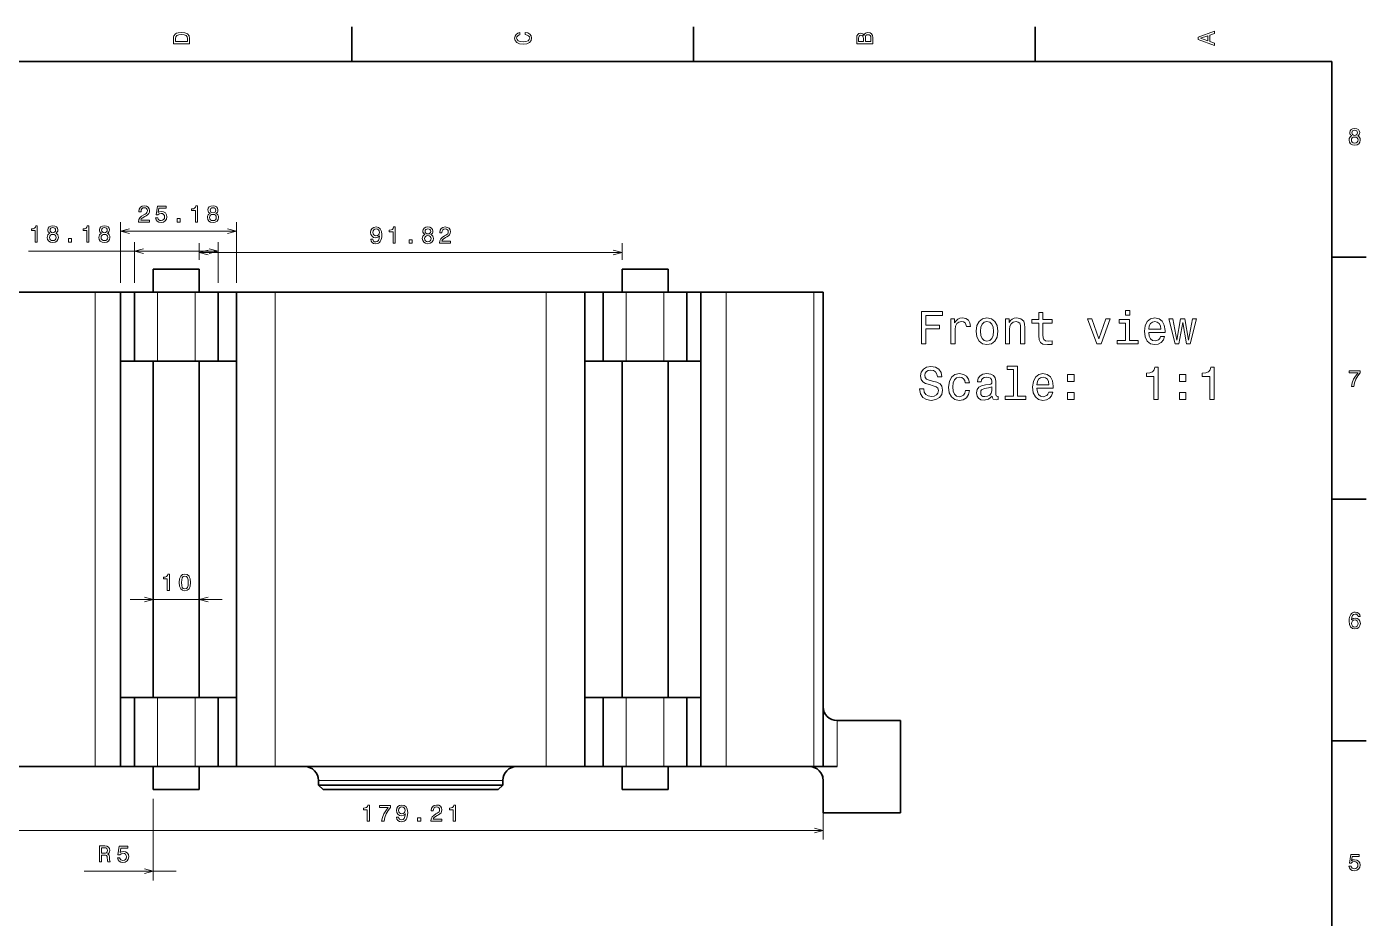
# Model space of a CAD drawing. Extents: x 0 to 594, y 0 to 420.
# Drawn here: x 300.6 to 591.5, y 224 to 417.5 of the extents above; entities that cross this region are included whole.
import ezdxf

# ---------------------------------------------------------------- set-up
doc = ezdxf.new("R2010")
doc.units = 0

msp = doc.modelspace()

# ---------------------------------------------------------------- linework, layer by layer
at = {"color": 7, "lineweight": 35, "ltscale": 0.1875}
for p, q in [((371.2, 410), (371.2, 417.5)), ((445.4, 410), (445.4, 417.5)), ((519.6, 410), (519.6, 417.5)), ((584, 367.5), (591.5, 367.5)), ((584, 315), (591.5, 315)), ((584, 262.5), (591.5, 262.5))]:
    msp.add_line(p, q, dxfattribs=at)
at = {"color": 7, "lineweight": 35}
for p, q in [((584, 410), (10, 410)), ((584, 10), (584, 410)), ((320.95, 256.91), (320.95, 359.91)), ((346.13, 359.91), (346.13, 256.91)), ((354.49, 359.91), (413.41, 359.91)), ((421.77, 256.91), (421.77, 359.91)), ((446.95, 359.91), (446.95, 256.91)), ((473.56, 256.91), (473.56, 359.91)), ((328.04, 344.91), (328.04, 271.91)), ((338.04, 344.91), (338.04, 271.91)), ((429.86, 344.91), (429.86, 271.91)), ((439.86, 344.91), (439.86, 271.91)), ((490.36, 266.91), (490.36, 246.91)), ((354.49, 256.91), (413.41, 256.91)), ((363.95, 252.91), (403.95, 252.91)), ((364.95, 251.91), (402.95, 251.91))]:
    msp.add_line(p, q, dxfattribs=at)
at = {"color": 7, "lineweight": 13, "ltscale": 0.330203}
for p, q in [((320.95, 361.91), (320.95, 375.12)), ((346.13, 361.91), (346.13, 375.12))]:
    msp.add_line(p, q, dxfattribs=at)
at = {"color": 7, "lineweight": 13}
for p, q in [((320.95, 373.12), (346.13, 373.12)), ((300.97, 368.78), (342.13, 368.78)), ((338.04, 368.52), (429.86, 368.52)), ((315.43, 256.91), (315.43, 359.91)), ((354.49, 359.91), (354.49, 256.91)), ((413.41, 256.91), (413.41, 359.91)), ((452.48, 359.91), (452.48, 256.91)), ((471.51, 256.91), (471.51, 359.91)), ((323.04, 293.17), (343.04, 293.17)), ((363.95, 253.91), (403.95, 253.91)), ((294.35, 243.06), (473.56, 243.06)), ((333.04, 234.21), (313.04, 234.21))]:
    msp.add_line(p, q, dxfattribs=at)
at = {"color": 7, "lineweight": 13, "ltscale": 0.221797}
for p, q in [((323.95, 361.91), (323.95, 370.78)), ((342.13, 361.91), (342.13, 370.78))]:
    msp.add_line(p, q, dxfattribs=at)
at = {"color": 7, "lineweight": 13, "ltscale": 0.090292}
for p, q in [((338.04, 366.91), (338.04, 370.52)), ((429.86, 366.91), (429.86, 370.52))]:
    msp.add_line(p, q, dxfattribs=at)
at = {"color": 7, "lineweight": 35, "ltscale": 0.25}
for p, q in [((328.04, 364.91), (338.04, 364.91)), ((429.86, 364.91), (439.86, 364.91)), ((328.04, 251.91), (338.04, 251.91)), ((429.86, 251.91), (439.86, 251.91))]:
    msp.add_line(p, q, dxfattribs=at)
at = {"color": 7, "lineweight": 35, "ltscale": 0.125}
for p, q in [((328.04, 364.91), (328.04, 359.91)), ((338.04, 364.91), (338.04, 359.91)), ((429.86, 364.91), (429.86, 359.91)), ((439.86, 364.91), (439.86, 359.91)), ((323.95, 359.91), (328.95, 359.91)), ((337.13, 359.91), (342.13, 359.91)), ((425.77, 359.91), (430.77, 359.91)), ((438.95, 359.91), (443.95, 359.91)), ((323.95, 344.91), (328.95, 344.91)), ((337.13, 344.91), (342.13, 344.91)), ((425.77, 344.91), (430.77, 344.91)), ((438.95, 344.91), (443.95, 344.91)), ((323.95, 271.91), (328.95, 271.91)), ((337.13, 271.91), (342.13, 271.91)), ((425.77, 271.91), (430.77, 271.91)), ((438.95, 271.91), (443.95, 271.91)), ((323.95, 256.91), (328.95, 256.91)), ((328.04, 256.91), (328.04, 251.91)), ((337.13, 256.91), (342.13, 256.91)), ((338.04, 256.91), (338.04, 251.91)), ((425.77, 256.91), (430.77, 256.91)), ((429.86, 256.91), (429.86, 251.91)), ((438.95, 256.91), (443.95, 256.91)), ((439.86, 256.91), (439.86, 251.91))]:
    msp.add_line(p, q, dxfattribs=at)
at = {"color": 7, "lineweight": 35, "ltscale": 0.475767}
for p, q in [((296.4, 359.91), (315.43, 359.91)), ((452.48, 359.91), (471.51, 359.91)), ((296.4, 256.91), (315.43, 256.91)), ((452.48, 256.91), (471.51, 256.91))]:
    msp.add_line(p, q, dxfattribs=at)
at = {"color": 7, "lineweight": 35, "ltscale": 0.138123}
for p, q in [((315.43, 359.91), (320.95, 359.91)), ((446.95, 359.91), (452.48, 359.91)), ((315.43, 256.91), (320.95, 256.91)), ((446.95, 256.91), (452.48, 256.91))]:
    msp.add_line(p, q, dxfattribs=at)
at = {"color": 7, "lineweight": 35, "ltscale": 0.075}
for p, q in [((320.95, 359.91), (323.95, 359.91)), ((443.95, 359.91), (446.95, 359.91)), ((320.95, 344.91), (323.95, 344.91)), ((443.95, 344.91), (446.95, 344.91)), ((320.95, 271.91), (323.95, 271.91)), ((443.95, 271.91), (446.95, 271.91)), ((320.95, 256.91), (323.95, 256.91)), ((443.95, 256.91), (446.95, 256.91)), ((473.56, 256.91), (476.56, 256.91))]:
    msp.add_line(p, q, dxfattribs=at)
at = {"color": 7, "lineweight": 35, "ltscale": 0.375}
for p, q in [((323.95, 344.91), (323.95, 359.91)), ((342.13, 344.91), (342.13, 359.91)), ((425.77, 344.91), (425.77, 359.91)), ((443.95, 344.91), (443.95, 359.91)), ((323.95, 271.91), (323.95, 256.91)), ((342.13, 271.91), (342.13, 256.91)), ((425.77, 271.91), (425.77, 256.91)), ((443.95, 271.91), (443.95, 256.91))]:
    msp.add_line(p, q, dxfattribs=at)
at = {"color": 7, "lineweight": 35, "ltscale": 0.204488}
for p, q in [((337.13, 359.91), (328.95, 359.91)), ((438.95, 359.91), (430.77, 359.91)), ((337.13, 344.91), (328.95, 344.91)), ((438.95, 344.91), (430.77, 344.91)), ((337.13, 271.91), (328.95, 271.91)), ((438.95, 271.91), (430.77, 271.91)), ((337.13, 256.91), (328.95, 256.91)), ((438.95, 256.91), (430.77, 256.91))]:
    msp.add_line(p, q, dxfattribs=at)
at = {"color": 7, "lineweight": 13, "ltscale": 0.375}
for p, q in [((328.95, 344.91), (328.95, 359.91)), ((337.13, 344.91), (337.13, 359.91)), ((430.77, 344.91), (430.77, 359.91)), ((438.95, 344.91), (438.95, 359.91)), ((328.95, 271.91), (328.95, 256.91)), ((337.13, 271.91), (337.13, 256.91)), ((430.77, 271.91), (430.77, 256.91)), ((438.95, 271.91), (438.95, 256.91))]:
    msp.add_line(p, q, dxfattribs=at)
at = {"color": 7, "lineweight": 35, "ltscale": 0.1}
for p, q in [((342.13, 359.91), (346.13, 359.91)), ((421.77, 359.91), (425.77, 359.91)), ((342.13, 344.91), (346.13, 344.91)), ((421.77, 344.91), (425.77, 344.91)), ((342.13, 271.91), (346.13, 271.91)), ((421.77, 271.91), (425.77, 271.91)), ((342.13, 256.91), (346.13, 256.91)), ((421.77, 256.91), (425.77, 256.91))]:
    msp.add_line(p, q, dxfattribs=at)
at = {"color": 7, "lineweight": 35, "ltscale": 0.209027}
for p, q in [((346.13, 359.91), (354.49, 359.91)), ((413.41, 359.91), (421.77, 359.91)), ((346.13, 256.91), (354.49, 256.91)), ((413.41, 256.91), (421.77, 256.91))]:
    msp.add_line(p, q, dxfattribs=at)
at = {"color": 7, "lineweight": 35, "ltscale": 0.05129}
for p, q in [((471.51, 359.91), (473.56, 359.91)), ((471.51, 256.91), (473.56, 256.91))]:
    msp.add_line(p, q, dxfattribs=at)
at = {"color": 7, "lineweight": 13, "ltscale": 0.25}
msp.add_line((476.56, 266.91), (476.56, 256.91), dxfattribs=at)
at = {"color": 7, "lineweight": 35, "ltscale": 0.345053}
msp.add_line((476.56, 266.91), (490.36, 266.91), dxfattribs=at)
at = {"color": 7, "lineweight": 35, "ltscale": 0.025}
for p, q in [((363.95, 252.91), (363.95, 253.91)), ((403.95, 252.91), (403.95, 253.91))]:
    msp.add_line(p, q, dxfattribs=at)
at = {"color": 7, "lineweight": 13, "ltscale": 0.346288}
msp.add_line((473.56, 254.91), (473.56, 241.06), dxfattribs=at)
at = {"color": 7, "lineweight": 35, "ltscale": 0.175}
msp.add_line((473.56, 253.91), (473.56, 246.91), dxfattribs=at)
at = {"color": 7, "lineweight": 35, "ltscale": 0.035355}
for p, q in [((363.95, 252.91), (364.95, 251.91)), ((403.95, 252.91), (402.95, 251.91))]:
    msp.add_line(p, q, dxfattribs=at)
at = {"color": 7, "lineweight": 13, "ltscale": 0.442616}
msp.add_line((328.04, 249.91), (328.04, 232.21), dxfattribs=at)
at = {"color": 7, "lineweight": 35, "ltscale": 0.420053}
msp.add_line((473.56, 246.91), (490.36, 246.91), dxfattribs=at)
at = {"color": 7, "lineweight": 13}
for points in [[(332.43, 414.99), (332.43, 413.83), (335.93, 413.83), (335.93, 414.99), (335.82, 415.54), (335.48, 415.95), (334.93, 416.21), (334.18, 416.3), (333.42, 416.22), (333.11, 416.11), (332.87, 415.97), (332.54, 415.56), (332.46, 415.3)], [(408.83, 415.82), (409.26, 415.72), (409.56, 415.55), (409.74, 415.32), (409.81, 415.05), (409.71, 414.72), (409.44, 414.46), (409, 414.29), (408.38, 414.23), (407.77, 414.29), (407.32, 414.46), (407.05, 414.71), (406.96, 415.05), (407.01, 415.29), (407.15, 415.49), (407.37, 415.66), (407.69, 415.77), (407.69, 416.25), (407.21, 416.09), (406.85, 415.83), (406.62, 415.47), (406.54, 415.05), (406.66, 414.51), (407.02, 414.1), (407.6, 413.84), (408.38, 413.75), (409.17, 413.84), (409.75, 414.1), (410.11, 414.51), (410.23, 415.05), (410.13, 415.51), (409.87, 415.89), (409.43, 416.16), (408.83, 416.3)], [(482.44, 415.63), (482.15, 415.98), (481.95, 416.07), (481.71, 416.1), (481.33, 416.04), (481.06, 415.84), (480.89, 415.52), (480.83, 415.08), (480.83, 413.84), (484.33, 413.84), (484.33, 415.15), (484.26, 415.62), (484.06, 415.97), (483.73, 416.19), (483.28, 416.26), (482.99, 416.22), (482.74, 416.09), (482.56, 415.9)], [(558.53, 413.47), (558.53, 413.93), (557.5, 414.3), (557.5, 415.7), (558.53, 416.06), (558.53, 416.54), (555.03, 415.26), (555.03, 414.74)], [(332.85, 414.96), (332.93, 415.34), (333.16, 415.61), (333.57, 415.76), (334.18, 415.81), (334.77, 415.76), (335.19, 415.6), (335.43, 415.33), (335.51, 414.96), (335.51, 414.3), (332.85, 414.3)], [(482.29, 414.98), (482.29, 414.3), (481.25, 414.3), (481.25, 415.03), (481.28, 415.3), (481.37, 415.49), (481.53, 415.61), (481.76, 415.65), (481.99, 415.6), (482.15, 415.48), (482.26, 415.27)], [(483.91, 415.1), (483.91, 414.3), (482.71, 414.3), (482.71, 415.05), (482.74, 415.37), (482.85, 415.6), (483.03, 415.73), (483.29, 415.78), (483.57, 415.73), (483.76, 415.61), (483.88, 415.39)], [(557.08, 414.46), (555.53, 415), (557.08, 415.54)], [(588.37, 393.8), (588.12, 393.66), (587.94, 393.47), (587.83, 393.22), (587.79, 392.92), (587.88, 392.47), (588.11, 392.12), (588.49, 391.9), (589, 391.82), (589.51, 391.9), (589.89, 392.12), (590.12, 392.47), (590.21, 392.92), (590.16, 393.22), (590.06, 393.47), (589.88, 393.66), (589.63, 393.8), (589.83, 393.92), (589.97, 394.09), (590.05, 394.29), (590.08, 394.54), (590, 394.9), (589.79, 395.18), (589.45, 395.37), (589, 395.44), (588.55, 395.37), (588.2, 395.18), (587.99, 394.9), (587.91, 394.54), (587.94, 394.29), (588.02, 394.09)], [(588.28, 392.93), (588.32, 393.2), (588.47, 393.4), (588.7, 393.53), (589, 393.58), (589.3, 393.53), (589.52, 393.4), (589.67, 393.2), (589.72, 392.93), (589.67, 392.64), (589.52, 392.43), (589.3, 392.28), (589, 392.24), (588.7, 392.28), (588.47, 392.43), (588.32, 392.64)], [(588.39, 394.5), (588.43, 394.72), (588.55, 394.89), (588.74, 395), (589, 395.04), (589.25, 395), (589.44, 394.89), (589.56, 394.72), (589.61, 394.5), (589.56, 394.27), (589.44, 394.1), (589.25, 393.98), (589, 393.94), (588.74, 393.98), (588.55, 394.1), (588.43, 394.27)], [(324.84, 375.12), (327.25, 375.12), (327.25, 375.55), (325.35, 375.55), (325.45, 375.79), (325.63, 375.99), (326.19, 376.34), (326.49, 376.5), (326.82, 376.71), (327.06, 376.96), (327.2, 377.26), (327.25, 377.6), (327.16, 378.02), (326.92, 378.36), (326.56, 378.57), (326.09, 378.64), (325.61, 378.56), (325.24, 378.32), (325, 377.94), (324.92, 377.44), (324.92, 377.37), (325.38, 377.37), (325.38, 377.41), (325.43, 377.76), (325.56, 378.01), (325.78, 378.17), (326.07, 378.22), (326.36, 378.17), (326.58, 378.05), (326.72, 377.85), (326.77, 377.6), (326.73, 377.37), (326.64, 377.18), (326.47, 377), (326.25, 376.85), (325.96, 376.69), (325.46, 376.38), (325.11, 376.05), (324.91, 375.64), (324.84, 375.13)], [(328.56, 376.03), (328.67, 375.62), (328.91, 375.29), (329.28, 375.09), (329.74, 375.02), (330.25, 375.11), (330.65, 375.36), (330.9, 375.75), (331, 376.25), (330.91, 376.72), (330.67, 377.09), (330.29, 377.33), (329.8, 377.41), (329.42, 377.35), (329.13, 377.19), (329.27, 378.13), (330.81, 378.13), (330.81, 378.54), (328.93, 378.54), (328.66, 376.69), (329.06, 376.69), (329.35, 376.92), (329.73, 377.01), (330.05, 376.95), (330.3, 376.79), (330.45, 376.55), (330.51, 376.23), (330.45, 375.91), (330.29, 375.66), (330.04, 375.51), (329.73, 375.45), (329.46, 375.49), (329.25, 375.6), (329.1, 375.78), (329.03, 376.03)], [(337.19, 375.12), (337.65, 375.12), (337.65, 378.64), (337.3, 378.64), (337.21, 378.34), (337.03, 378.13), (336.75, 378.01), (336.37, 377.97), (336.37, 377.61), (337.19, 377.61)], [(340.39, 377), (340.13, 376.86), (339.96, 376.67), (339.85, 376.42), (339.81, 376.12), (339.89, 375.67), (340.12, 375.33), (340.5, 375.1), (341.02, 375.02), (341.52, 375.1), (341.9, 375.33), (342.13, 375.67), (342.22, 376.12), (342.18, 376.42), (342.07, 376.67), (341.89, 376.86), (341.64, 377), (341.84, 377.13), (341.98, 377.29), (342.07, 377.49), (342.1, 377.74), (342.02, 378.1), (341.81, 378.39), (341.46, 378.57), (341.02, 378.64), (340.56, 378.57), (340.22, 378.39), (340, 378.1), (339.93, 377.74), (339.95, 377.49), (340.04, 377.29)], [(340.41, 377.7), (340.45, 377.92), (340.57, 378.09), (340.76, 378.2), (341.02, 378.24), (341.27, 378.2), (341.46, 378.09), (341.58, 377.92), (341.63, 377.7), (341.58, 377.47), (341.46, 377.3), (341.27, 377.18), (341.02, 377.15), (340.76, 377.19), (340.57, 377.3), (340.45, 377.47)], [(333.2, 375.12), (333.89, 375.12), (333.89, 375.87), (333.2, 375.87)], [(340.29, 376.13), (340.34, 376.4), (340.49, 376.6), (340.71, 376.73), (341.02, 376.78), (341.31, 376.73), (341.54, 376.6), (341.69, 376.4), (341.74, 376.13), (341.69, 375.84), (341.54, 375.63), (341.31, 375.49), (341.02, 375.44), (340.71, 375.49), (340.49, 375.63), (340.34, 375.84)], [(302.4, 370.78), (302.86, 370.78), (302.86, 374.31), (302.52, 374.31), (302.43, 374), (302.24, 373.79), (301.97, 373.67), (301.58, 373.63), (301.58, 373.27), (302.4, 373.27)], [(305.6, 372.67), (305.34, 372.53), (305.17, 372.33), (305.06, 372.08), (305.02, 371.79), (305.1, 371.34), (305.33, 370.99), (305.71, 370.77), (306.23, 370.68), (306.74, 370.77), (307.12, 370.99), (307.35, 371.34), (307.43, 371.79), (307.39, 372.08), (307.29, 372.33), (307.1, 372.53), (306.85, 372.67), (307.05, 372.79), (307.2, 372.96), (307.28, 373.16), (307.31, 373.4), (307.23, 373.76), (307.02, 374.05), (306.68, 374.24), (306.23, 374.31), (305.77, 374.24), (305.43, 374.05), (305.21, 373.76), (305.14, 373.4), (305.16, 373.16), (305.25, 372.96)], [(305.51, 371.8), (305.55, 372.06), (305.7, 372.26), (305.92, 372.4), (306.23, 372.44), (306.53, 372.4), (306.75, 372.26), (306.9, 372.06), (306.95, 371.8), (306.9, 371.51), (306.75, 371.29), (306.53, 371.15), (306.23, 371.1), (305.92, 371.15), (305.7, 371.29), (305.55, 371.51)], [(305.62, 373.36), (305.66, 373.59), (305.78, 373.76), (305.97, 373.86), (306.23, 373.9), (306.48, 373.86), (306.67, 373.76), (306.79, 373.59), (306.84, 373.36), (306.79, 373.14), (306.67, 372.96), (306.48, 372.84), (306.23, 372.81), (305.97, 372.85), (305.78, 372.96), (305.66, 373.14)], [(313.61, 370.78), (314.07, 370.78), (314.07, 374.31), (313.72, 374.31), (313.63, 374), (313.45, 373.79), (313.18, 373.67), (312.79, 373.63), (312.79, 373.27), (313.61, 373.27)], [(316.81, 372.67), (316.55, 372.53), (316.38, 372.33), (316.27, 372.08), (316.23, 371.79), (316.31, 371.34), (316.54, 370.99), (316.92, 370.77), (317.44, 370.68), (317.94, 370.77), (318.32, 370.99), (318.56, 371.34), (318.64, 371.79), (318.6, 372.08), (318.49, 372.33), (318.31, 372.53), (318.06, 372.67), (318.26, 372.79), (318.4, 372.96), (318.49, 373.16), (318.52, 373.4), (318.44, 373.76), (318.23, 374.05), (317.88, 374.24), (317.44, 374.31), (316.98, 374.24), (316.64, 374.05), (316.42, 373.76), (316.35, 373.4), (316.37, 373.16), (316.46, 372.96)], [(316.71, 371.8), (316.76, 372.06), (316.91, 372.26), (317.13, 372.4), (317.44, 372.44), (317.73, 372.4), (317.96, 372.26), (318.11, 372.06), (318.16, 371.8), (318.11, 371.51), (317.96, 371.29), (317.73, 371.15), (317.44, 371.1), (317.13, 371.15), (316.91, 371.29), (316.76, 371.51)], [(316.83, 373.36), (316.87, 373.59), (316.99, 373.76), (317.18, 373.86), (317.44, 373.9), (317.69, 373.86), (317.88, 373.76), (318, 373.59), (318.05, 373.36), (318, 373.14), (317.88, 372.96), (317.69, 372.84), (317.44, 372.81), (317.18, 372.85), (316.99, 372.96), (316.87, 373.14)], [(375.27, 371.39), (375.35, 370.99), (375.56, 370.68), (375.91, 370.49), (376.36, 370.42), (376.66, 370.46), (376.93, 370.55), (377.15, 370.7), (377.34, 370.93), (377.5, 371.2), (377.61, 371.55), (377.67, 371.94), (377.7, 372.39), (377.61, 373.1), (377.36, 373.62), (376.97, 373.94), (376.43, 374.05), (375.94, 373.96), (375.56, 373.71), (375.32, 373.34), (375.24, 372.87), (375.32, 372.39), (375.56, 372.02), (375.91, 371.79), (376.36, 371.71), (376.83, 371.81), (377.19, 372.1), (377.11, 371.54), (376.95, 371.14), (376.7, 370.91), (376.37, 370.83), (376.1, 370.86), (375.91, 370.98), (375.79, 371.15), (375.74, 371.39)], [(375.73, 372.88), (375.78, 373.19), (375.92, 373.44), (376.14, 373.59), (376.43, 373.65), (376.73, 373.59), (376.96, 373.44), (377.1, 373.19), (377.15, 372.88), (377.1, 372.56), (376.96, 372.33), (376.72, 372.18), (376.42, 372.13), (376.14, 372.18), (375.92, 372.33), (375.78, 372.56)], [(380.13, 370.52), (380.59, 370.52), (380.59, 374.05), (380.24, 374.05), (380.15, 373.74), (379.97, 373.53), (379.69, 373.41), (379.31, 373.37), (379.31, 373.01), (380.13, 373.01)], [(387.06, 372.41), (386.81, 372.27), (386.63, 372.07), (386.52, 371.82), (386.48, 371.53), (386.56, 371.08), (386.8, 370.73), (387.18, 370.51), (387.69, 370.42), (388.2, 370.51), (388.58, 370.73), (388.81, 371.08), (388.89, 371.53), (388.85, 371.82), (388.75, 372.07), (388.57, 372.27), (388.31, 372.41), (388.52, 372.53), (388.66, 372.7), (388.74, 372.9), (388.77, 373.14), (388.69, 373.5), (388.48, 373.79), (388.14, 373.98), (387.69, 374.05), (387.24, 373.98), (386.89, 373.79), (386.68, 373.5), (386.6, 373.14), (386.63, 372.9), (386.71, 372.7)], [(387.08, 373.1), (387.12, 373.33), (387.24, 373.5), (387.43, 373.6), (387.69, 373.64), (387.94, 373.6), (388.13, 373.5), (388.25, 373.33), (388.3, 373.1), (388.25, 372.88), (388.13, 372.7), (387.94, 372.58), (387.69, 372.55), (387.43, 372.59), (387.24, 372.7), (387.12, 372.88)], [(390.2, 370.52), (392.6, 370.52), (392.6, 370.96), (390.7, 370.96), (390.81, 371.19), (390.99, 371.39), (391.55, 371.75), (391.84, 371.9), (392.18, 372.12), (392.41, 372.37), (392.55, 372.67), (392.6, 373), (392.51, 373.43), (392.28, 373.76), (391.91, 373.97), (391.45, 374.05), (390.96, 373.96), (390.59, 373.72), (390.36, 373.35), (390.28, 372.85), (390.28, 372.78), (390.73, 372.78), (390.73, 372.82), (390.78, 373.16), (390.92, 373.41), (391.13, 373.57), (391.42, 373.63), (391.71, 373.58), (391.93, 373.45), (392.07, 373.26), (392.12, 373.01), (392.09, 372.78), (391.99, 372.58), (391.83, 372.41), (391.61, 372.26), (391.31, 372.1), (390.82, 371.78), (390.47, 371.45), (390.26, 371.05), (390.2, 370.54)], [(309.62, 370.78), (310.31, 370.78), (310.31, 371.53), (309.62, 371.53)], [(383.61, 370.52), (384.3, 370.52), (384.3, 371.27), (383.61, 371.27)], [(386.97, 371.54), (387.01, 371.8), (387.16, 372), (387.39, 372.14), (387.69, 372.18), (387.99, 372.14), (388.21, 372), (388.36, 371.8), (388.41, 371.54), (388.36, 371.25), (388.21, 371.03), (387.99, 370.89), (387.69, 370.84), (387.39, 370.89), (387.16, 371.03), (387.01, 371.25)], [(494.92, 348.7), (495.86, 348.7), (495.86, 351.91), (498.81, 351.91), (498.81, 352.75), (495.86, 352.75), (495.86, 354.85), (499.48, 354.85), (499.48, 355.7), (494.92, 355.7)], [(520.38, 353.18), (520.38, 350.46), (520.44, 349.58), (520.72, 348.98), (521.29, 348.63), (522.25, 348.51), (523.3, 348.56), (523.3, 349.32), (522.53, 349.26), (521.83, 349.34), (521.46, 349.59), (521.3, 350.02), (521.27, 350.61), (521.27, 353.18), (523.3, 353.18), (523.3, 353.93), (521.27, 353.93), (521.27, 355.52), (520.38, 355.52), (520.38, 353.93), (518.85, 353.93), (518.85, 353.18)], [(540.15, 355.94), (539.21, 355.94), (539.21, 354.93), (540.15, 354.93)], [(501.31, 348.7), (502.19, 348.7), (502.19, 351.79), (502.28, 352.54), (502.56, 353.07), (503, 353.4), (503.6, 353.51), (504.04, 353.44), (504.37, 353.24), (504.57, 352.89), (504.65, 352.43), (505.54, 352.43), (505.42, 353.25), (505.09, 353.83), (504.53, 354.18), (503.78, 354.31), (503.26, 354.22), (502.82, 354.02), (502.43, 353.68), (502.11, 353.22), (502.11, 354.11), (501.31, 354.11)], [(506.78, 351.4), (506.94, 350.17), (507.41, 349.26), (508.15, 348.7), (509.13, 348.51), (510.11, 348.7), (510.85, 349.25), (511.31, 350.16), (511.48, 351.4), (511.31, 352.63), (510.85, 353.55), (510.11, 354.1), (509.13, 354.31), (508.15, 354.1), (507.41, 353.54), (506.94, 352.63)], [(507.69, 351.41), (507.78, 352.32), (508.06, 352.97), (508.52, 353.38), (509.13, 353.52), (509.74, 353.38), (510.19, 352.98), (510.48, 352.32), (510.58, 351.41), (510.48, 350.49), (510.19, 349.83), (509.74, 349.42), (509.13, 349.29), (508.52, 349.42), (508.06, 349.83), (507.78, 350.49)], [(513.12, 348.7), (514.01, 348.7), (514.01, 351.82), (514.1, 352.54), (514.39, 353.06), (514.84, 353.39), (515.45, 353.51), (515.93, 353.41), (516.23, 353.14), (516.39, 352.68), (516.44, 352.08), (516.44, 348.7), (517.32, 348.7), (517.32, 352.26), (517.28, 352.97), (517.1, 353.57), (516.51, 354.11), (515.58, 354.31), (515.06, 354.23), (514.63, 354.04), (514.26, 353.72), (513.97, 353.29), (513.97, 354.11), (513.12, 354.11)], [(532.96, 348.7), (533.9, 348.7), (535.87, 354.11), (534.96, 354.11), (533.43, 349.75), (531.88, 354.11), (530.95, 354.11)], [(540.12, 349.44), (540.12, 353.93), (537.84, 353.93), (537.84, 353.18), (539.23, 353.18), (539.23, 349.44), (537.42, 349.44), (537.42, 348.7), (541.96, 348.7), (541.96, 349.44)], [(544.25, 351.15), (547.81, 351.15), (547.82, 351.56), (547.65, 352.72), (547.21, 353.59), (546.5, 354.11), (545.57, 354.31), (544.65, 354.1), (543.94, 353.54), (543.49, 352.62), (543.33, 351.41), (543.48, 350.17), (543.93, 349.26), (544.63, 348.7), (545.54, 348.51), (546.32, 348.64), (546.97, 348.98), (547.44, 349.52), (547.71, 350.25), (546.84, 350.25), (546.66, 349.85), (546.39, 349.54), (545.65, 349.3), (545.07, 349.41), (544.64, 349.77), (544.36, 350.34), (544.25, 351.12)], [(544.25, 351.89), (544.37, 352.59), (544.64, 353.1), (545.05, 353.42), (545.6, 353.53), (546.13, 353.42), (546.54, 353.1), (546.8, 352.59), (546.89, 351.89)], [(550.83, 348.7), (551.64, 353.3), (552.44, 348.7), (553.29, 348.7), (554.62, 354.11), (553.77, 354.11), (552.87, 349.51), (552.07, 354.11), (551.19, 354.11), (550.4, 349.51), (549.5, 354.11), (548.65, 354.11), (549.98, 348.7)], [(495.4, 338.91), (494.48, 338.91), (494.68, 337.84), (495.18, 337.06), (495.96, 336.58), (497.01, 336.41), (498.05, 336.57), (498.83, 337.02), (499.32, 337.71), (499.5, 338.63), (499.35, 339.46), (498.93, 339.99), (498.24, 340.35), (497.32, 340.61), (496.54, 340.8), (496.02, 341.02), (495.73, 341.34), (495.64, 341.85), (495.73, 342.3), (495.99, 342.65), (496.39, 342.88), (496.95, 342.96), (497.51, 342.86), (497.96, 342.58), (498.25, 342.13), (498.39, 341.52), (499.31, 341.52), (499.31, 341.54), (499.15, 342.48), (498.67, 343.19), (497.93, 343.63), (496.92, 343.78), (496.01, 343.63), (495.31, 343.21), (494.85, 342.55), (494.69, 341.71), (494.82, 340.95), (495.2, 340.44), (495.81, 340.09), (496.64, 339.83), (497.45, 339.6), (498.07, 339.38), (498.44, 339.05), (498.57, 338.53), (498.45, 338), (498.14, 337.59), (497.67, 337.34), (497.05, 337.26), (496.36, 337.37), (495.84, 337.69), (495.51, 338.22)], [(514.88, 343.1), (514.88, 337.35), (513.06, 337.35), (513.06, 336.6), (517.59, 336.6), (517.59, 337.35), (515.77, 337.35), (515.77, 343.85), (513.49, 343.85), (513.49, 343.1)], [(545.38, 336.6), (546.3, 336.6), (546.3, 343.65), (545.62, 343.65), (545.43, 343.04), (545.07, 342.62), (544.52, 342.38), (543.75, 342.3), (543.75, 341.59), (545.38, 341.59)], [(557.53, 336.6), (558.45, 336.6), (558.45, 343.65), (557.76, 343.65), (557.58, 343.04), (557.22, 342.62), (556.66, 342.38), (555.89, 342.3), (555.89, 341.59), (557.53, 341.59)], [(504.42, 340.22), (505.3, 340.22), (505.12, 341.03), (504.69, 341.67), (504.01, 342.06), (503.13, 342.21), (502.16, 342.01), (501.43, 341.44), (500.96, 340.53), (500.8, 339.3), (500.95, 338.08), (501.41, 337.17), (502.12, 336.6), (503.1, 336.41), (503.97, 336.56), (504.65, 336.99), (505.11, 337.65), (505.31, 338.54), (504.46, 338.54), (504.31, 337.98), (504.03, 337.55), (503.63, 337.29), (503.13, 337.21), (502.52, 337.34), (502.07, 337.74), (501.8, 338.4), (501.71, 339.33), (501.8, 340.23), (502.08, 340.89), (502.54, 341.29), (503.13, 341.43), (503.66, 341.34), (504.05, 341.11), (504.31, 340.73)], [(510.26, 337.31), (510.26, 337.28), (510.31, 336.94), (510.47, 336.69), (511.1, 336.5), (511.59, 336.58), (511.59, 337.27), (511.38, 337.24), (511.1, 337.37), (511.05, 337.77), (511.05, 340.58), (510.93, 341.29), (510.58, 341.8), (509.96, 342.1), (509.09, 342.21), (508.25, 342.09), (507.62, 341.75), (507.23, 341.21), (507.1, 340.51), (507.1, 340.45), (507.89, 340.45), (507.96, 340.87), (508.19, 341.17), (508.55, 341.35), (509.06, 341.42), (509.56, 341.37), (509.91, 341.22), (510.12, 340.96), (510.19, 340.6), (510.15, 340.17), (509.99, 339.96), (509.59, 339.86), (508.83, 339.78), (507.96, 339.6), (507.35, 339.28), (506.99, 338.77), (506.87, 338.03), (506.98, 337.36), (507.29, 336.87), (507.79, 336.55), (508.49, 336.44), (509.43, 336.65)], [(519.97, 339.05), (523.52, 339.05), (523.53, 339.47), (523.37, 340.63), (522.92, 341.5), (522.22, 342.02), (521.28, 342.21), (520.36, 342.01), (519.65, 341.44), (519.2, 340.53), (519.04, 339.32), (519.19, 338.08), (519.64, 337.17), (520.34, 336.6), (521.25, 336.41), (522.03, 336.54), (522.68, 336.89), (523.15, 337.43), (523.43, 338.16), (522.55, 338.16), (522.37, 337.75), (522.1, 337.45), (521.36, 337.21), (520.78, 337.32), (520.35, 337.67), (520.07, 338.25), (519.97, 339.02)], [(519.97, 339.8), (520.08, 340.5), (520.35, 341.01), (520.76, 341.32), (521.31, 341.43), (521.84, 341.32), (522.26, 341.01), (522.51, 340.5), (522.6, 339.8)], [(526.65, 340.52), (528.05, 340.52), (528.05, 342.02), (526.65, 342.02)], [(550.94, 340.52), (552.33, 340.52), (552.33, 342.02), (550.94, 342.02)], [(588.3, 339.42), (588.81, 339.42), (588.97, 340.25), (589.27, 341.03), (589.68, 341.75), (590.22, 342.42), (590.22, 342.84), (587.82, 342.84), (587.82, 342.38), (589.74, 342.38), (589.18, 341.7), (588.76, 340.99), (588.47, 340.23)], [(510.16, 338.5), (510.04, 337.98), (509.72, 337.57), (509.23, 337.31), (508.64, 337.22), (508.26, 337.27), (507.98, 337.43), (507.81, 337.71), (507.76, 338.11), (507.8, 338.46), (507.96, 338.71), (508.61, 338.99), (509.43, 339.11), (510.16, 339.36)], [(526.65, 336.6), (528.05, 336.6), (528.05, 338.11), (526.65, 338.11)], [(550.94, 336.6), (552.33, 336.6), (552.33, 338.11), (550.94, 338.11)], [(331.08, 295.17), (331.54, 295.17), (331.54, 298.69), (331.2, 298.69), (331.11, 298.38), (330.93, 298.18), (330.65, 298.06), (330.27, 298.02), (330.27, 297.66), (331.08, 297.66)], [(333.7, 296.88), (333.77, 296.08), (334.01, 295.52), (334.39, 295.18), (334.91, 295.07), (335.43, 295.18), (335.81, 295.52), (336.04, 296.08), (336.12, 296.88), (336.04, 297.66), (335.94, 297.98), (335.81, 298.23), (335.43, 298.58), (334.91, 298.69), (334.39, 298.58), (334.01, 298.23), (333.77, 297.66)], [(334.18, 296.88), (334.22, 297.49), (334.35, 297.92), (334.57, 298.18), (334.91, 298.27), (335.24, 298.18), (335.47, 297.92), (335.6, 297.49), (335.64, 296.88), (335.6, 296.26), (335.47, 295.82), (335.24, 295.56), (334.91, 295.48), (334.57, 295.56), (334.35, 295.82), (334.22, 296.26)], [(590.21, 289.47), (590.11, 289.88), (589.89, 290.18), (589.55, 290.38), (589.11, 290.44), (588.81, 290.41), (588.55, 290.31), (588.32, 290.15), (588.13, 289.93), (587.98, 289.66), (587.87, 289.32), (587.8, 288.92), (587.78, 288.47), (587.86, 287.75), (588.11, 287.23), (588.51, 286.92), (589.05, 286.82), (589.54, 286.91), (589.91, 287.14), (590.15, 287.52), (590.24, 287.99), (590.15, 288.47), (589.92, 288.84), (589.56, 289.07), (589.12, 289.15), (588.64, 289.05), (588.28, 288.76), (588.36, 289.32), (588.52, 289.72), (588.77, 289.95), (589.11, 290.03), (589.36, 289.99), (589.55, 289.89), (589.68, 289.71), (589.75, 289.47)], [(589.75, 287.99), (589.7, 287.67), (589.55, 287.43), (589.33, 287.26), (589.05, 287.21), (588.75, 287.26), (588.52, 287.42), (588.37, 287.66), (588.33, 287.98), (588.38, 288.29), (588.52, 288.53), (588.75, 288.68), (589.07, 288.74), (589.34, 288.68), (589.55, 288.54), (589.7, 288.3)], [(374.52, 245.06), (374.98, 245.06), (374.98, 248.58), (374.64, 248.58), (374.55, 248.28), (374.37, 248.07), (374.09, 247.95), (373.71, 247.91), (373.71, 247.55), (374.52, 247.55)], [(377.65, 245.06), (378.16, 245.06), (378.32, 245.89), (378.62, 246.67), (379.03, 247.39), (379.57, 248.06), (379.57, 248.48), (377.17, 248.48), (377.17, 248.02), (379.09, 248.02), (378.53, 247.34), (378.11, 246.63), (377.82, 245.88)], [(380.88, 245.93), (380.95, 245.53), (381.17, 245.22), (381.51, 245.03), (381.96, 244.96), (382.26, 244.99), (382.53, 245.08), (382.76, 245.24), (382.95, 245.46), (383.1, 245.74), (383.21, 246.08), (383.28, 246.48), (383.3, 246.93), (383.22, 247.64), (382.97, 248.16), (382.57, 248.47), (382.04, 248.58), (381.54, 248.49), (381.17, 248.25), (380.93, 247.88), (380.84, 247.41), (380.93, 246.92), (381.16, 246.56), (381.52, 246.32), (381.96, 246.25), (382.44, 246.34), (382.8, 246.64), (382.72, 246.08), (382.55, 245.68), (382.31, 245.44), (381.97, 245.37), (381.71, 245.4), (381.52, 245.51), (381.39, 245.69), (381.34, 245.93)], [(381.33, 247.41), (381.38, 247.73), (381.53, 247.97), (381.75, 248.13), (382.04, 248.19), (382.33, 248.13), (382.56, 247.97), (382.7, 247.73), (382.76, 247.42), (382.7, 247.1), (382.56, 246.86), (382.33, 246.72), (382.02, 246.67), (381.74, 246.72), (381.53, 246.86), (381.38, 247.1)], [(388.33, 245.06), (390.73, 245.06), (390.73, 245.49), (388.83, 245.49), (388.94, 245.73), (389.12, 245.93), (389.68, 246.28), (389.98, 246.44), (390.31, 246.65), (390.55, 246.9), (390.68, 247.2), (390.73, 247.54), (390.65, 247.96), (390.41, 248.3), (390.05, 248.51), (389.58, 248.58), (389.09, 248.5), (388.73, 248.26), (388.49, 247.88), (388.41, 247.38), (388.41, 247.31), (388.87, 247.31), (388.87, 247.35), (388.91, 247.7), (389.05, 247.95), (389.27, 248.11), (389.55, 248.17), (389.85, 248.11), (390.06, 247.99), (390.2, 247.79), (390.25, 247.55), (390.22, 247.31), (390.12, 247.12), (389.96, 246.94), (389.74, 246.79), (389.44, 246.63), (388.95, 246.32), (388.6, 245.99), (388.39, 245.58), (388.33, 245.07)], [(393.2, 245.06), (393.66, 245.06), (393.66, 248.58), (393.32, 248.58), (393.23, 248.28), (393.05, 248.07), (392.77, 247.95), (392.39, 247.91), (392.39, 247.55), (393.2, 247.55)], [(385.47, 245.06), (386.17, 245.06), (386.17, 245.81), (385.47, 245.81)], [(316.36, 236.21), (316.83, 236.21), (316.83, 237.68), (317.31, 237.68), (317.67, 237.67), (317.89, 237.6), (318.01, 237.43), (318.06, 237.13), (318.08, 236.68), (318.11, 236.38), (318.17, 236.21), (318.7, 236.21), (318.7, 236.3), (318.59, 236.44), (318.55, 236.7), (318.51, 237.27), (318.43, 237.69), (318.31, 237.82), (318.13, 237.92), (318.33, 238.04), (318.47, 238.22), (318.56, 238.44), (318.59, 238.71), (318.52, 239.13), (318.32, 239.45), (317.99, 239.64), (317.53, 239.71), (316.36, 239.71)], [(317.4, 239.28), (317.71, 239.25), (317.93, 239.15), (318.06, 238.97), (318.11, 238.7), (318.06, 238.4), (317.92, 238.23), (317.69, 238.14), (317.37, 238.11), (316.83, 238.11), (316.83, 239.28)], [(320.27, 237.12), (320.39, 236.7), (320.63, 236.38), (321, 236.18), (321.46, 236.1), (321.97, 236.2), (322.37, 236.44), (322.62, 236.84), (322.72, 237.34), (322.63, 237.81), (322.39, 238.18), (322.01, 238.41), (321.52, 238.5), (321.14, 238.44), (320.85, 238.27), (320.99, 239.22), (322.52, 239.22), (322.52, 239.63), (320.65, 239.63), (320.38, 237.77), (320.78, 237.77), (321.07, 238.01), (321.44, 238.1), (321.77, 238.04), (322.01, 237.88), (322.17, 237.63), (322.23, 237.32), (322.17, 237), (322.01, 236.75), (321.76, 236.59), (321.44, 236.54), (321.18, 236.57), (320.97, 236.69), (320.82, 236.87), (320.74, 237.12)], [(587.75, 235.33), (587.86, 234.92), (588.11, 234.59), (588.47, 234.39), (588.93, 234.32), (589.44, 234.41), (589.84, 234.65), (590.09, 235.05), (590.19, 235.55), (590.1, 236.02), (589.86, 236.39), (589.48, 236.63), (588.99, 236.71), (588.62, 236.65), (588.32, 236.48), (588.47, 237.43), (590, 237.43), (590, 237.84), (588.13, 237.84), (587.85, 235.99), (588.25, 235.99), (588.55, 236.22), (588.92, 236.31), (589.24, 236.25), (589.49, 236.09), (589.65, 235.84), (589.7, 235.53), (589.65, 235.21), (589.48, 234.96), (589.24, 234.81), (588.92, 234.75), (588.65, 234.78), (588.45, 234.9), (588.29, 235.08), (588.22, 235.33)]]:
    msp.add_lwpolyline(points, close=True, dxfattribs=at)
for points in [[(322.89, 373.64), (320.95, 373.12), (322.89, 372.6)], [(344.2, 372.6), (346.13, 373.12), (344.2, 373.64)], [(325.89, 369.3), (323.95, 368.78), (325.89, 368.26)], [(339.97, 369.04), (338.04, 368.52), (339.97, 368)], [(340.2, 368.26), (342.13, 368.78), (340.2, 369.3)], [(427.93, 368), (429.86, 368.52), (427.93, 369.04)], [(326.11, 292.65), (328.04, 293.17), (326.11, 293.68)], [(339.97, 293.68), (338.04, 293.17), (339.97, 292.65)], [(471.63, 242.54), (473.56, 243.06), (471.63, 243.58)], [(326.11, 233.69), (328.04, 234.21), (326.11, 234.72)]]:
    msp.add_lwpolyline(points, dxfattribs=at)
at = {"color": 7, "lineweight": 35}
for centre, start, end in [((476.56, 269.91), 180.2333, 270), ((360.95, 253.91), 0, 90), ((406.95, 253.91), 90, 180), ((470.56, 253.91), 0, 90)]:
    msp.add_arc(centre, 3, start, end, dxfattribs=at)

doc.saveas('drawing.dxf')
